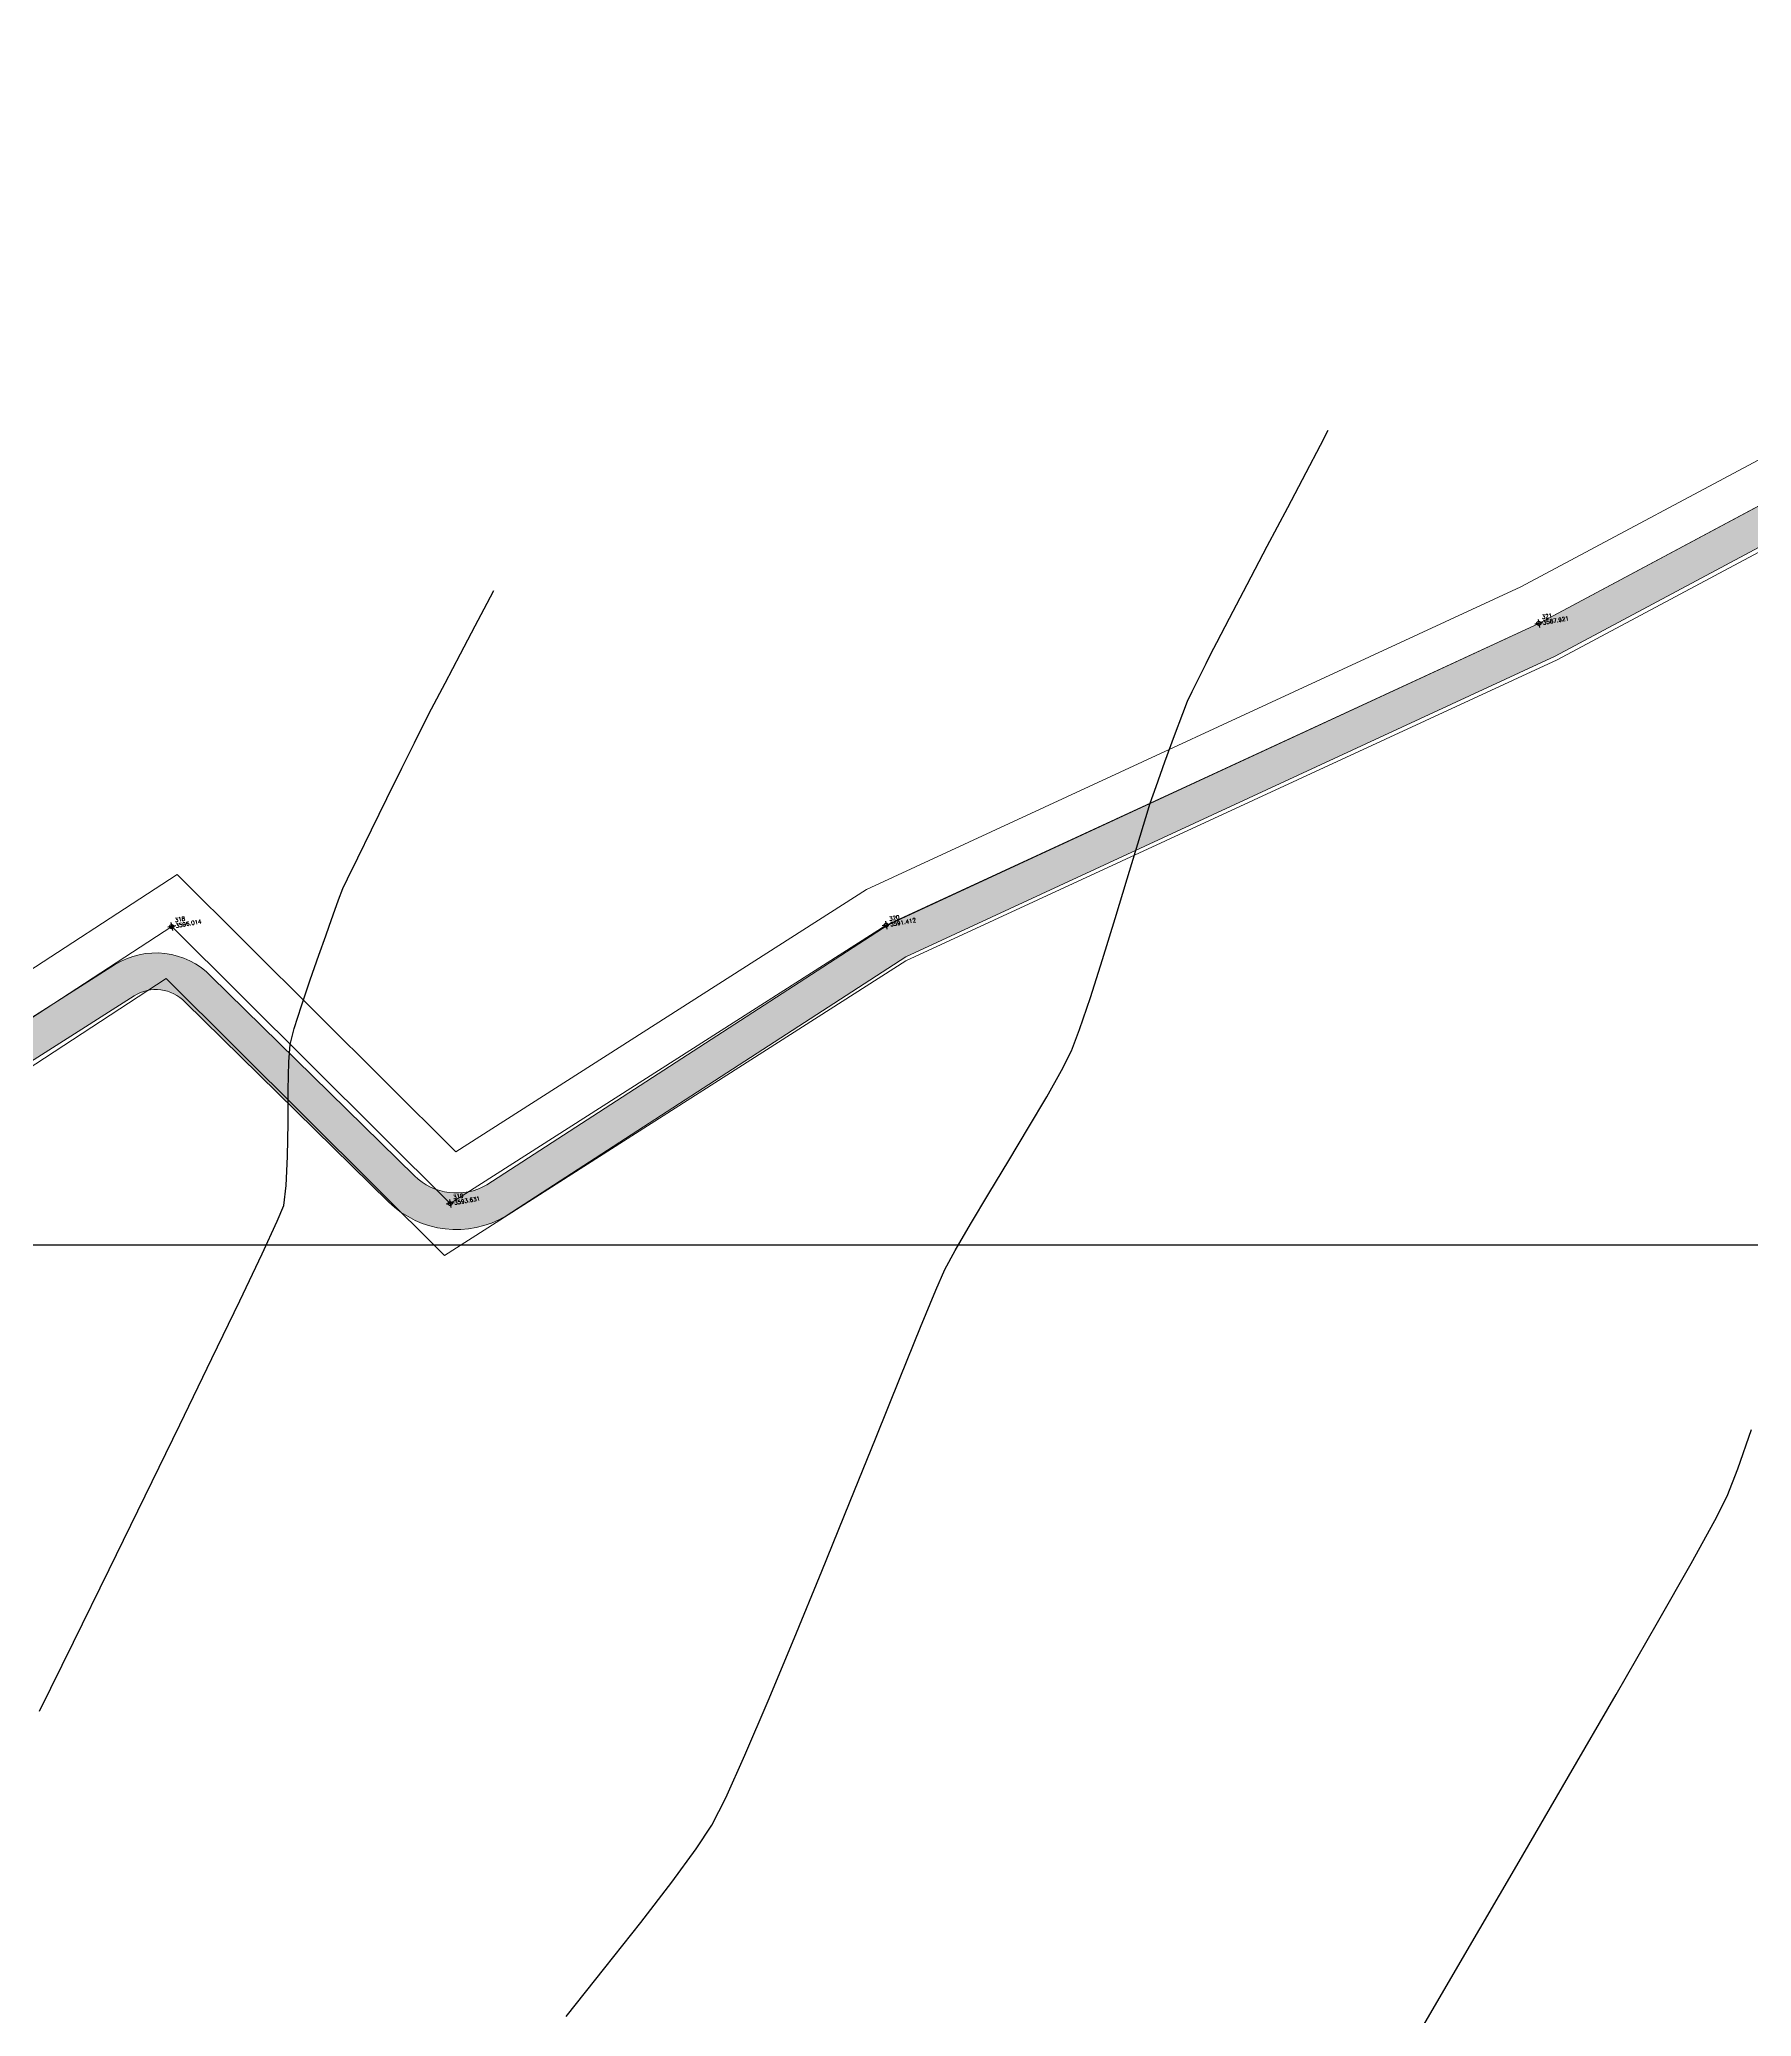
# Model space of a CAD drawing. Header units: millimetres. Extents: x 736950 to 738835, y 8500595 to 8502131.
# Drawn here: x 737934.59 to 737976.65, y 8501281.03 to 8501329.62 of the extents above; entities that cross this region are included whole.
import ezdxf

# ---------------------------------------------------------------- set-up
doc = ezdxf.new("R2010")
doc.units = ezdxf.units.MM
for name, color, linetype, lineweight in [('camino', 22, 'Continuous', 5), ('CAMINO ACTUAL', 1, 'Continuous', 13), ('CONT-MJR', 80, 'Continuous', 30), ('pista', 251, 'Continuous', 5)]:
    doc.layers.add(name, color=color, linetype=linetype, lineweight=lineweight)
doc.layers.add('Cuadricula Coordenadas', color=5, linetype='Continuous')
doc.styles.add('5mm', font='arial.ttf', dxfattribs={"height": 3})

msp = doc.modelspace()

# ---------------------------------------------------------------- hatches: boundary and pattern name
at = {"layer": 'pista'}
h = msp.add_hatch(dxfattribs=at)
h.set_pattern_fill('HONEY', color=256, scale=3, angle=9.94991650582834, style=0)
h.set_pattern_definition([(9.94991650582834, (1479841.21072825, -18.49207214638591), (0.4979252195647159, 0.4170677100899267), [0.375, -0.75]), (129.9499165058283, (1479841.21072825, -18.49207214638591), (-0.6101538418184378, 0.222682034283025), [0.3749999999999999, -0.7499999999999998]), (69.94991650582834, (1479841.21072825, -18.49207214638591), (-0.112228622253722, 0.6397497443729518), [-0.75, 0.375])])
h.paths.add_polyline_path([(737744.7999806425, 8501250.923935566), (737743.4751223363, 8501250.754223157), (737756.465848178, 8501242.026572531), (737763.5739612179, 8501242.006896213), (737770.002546867, 8501243.455222024), (737769.8468594846, 8501244.342704736), (737763.4750639071, 8501242.907173423), (737756.7405500773, 8501242.925815564)])
h.paths.add_polyline_path([(737794.2809870465, 8501256.017245878), (737809.7820272583, 8501263.709828075), (737823.391616501, 8501273.483615467), (737837.0791595323, 8501280.557800073), (737851.5530432165, 8501285.77819753), (737870.8510758049, 8501293.050216693, -0.9976846880626209), (737871.0089264096, 8501292.63424804), (737865.2748787645, 8501289.581801567, 0.7845063948290762), (737866.1540430214, 8501286.121818589), (737883.2588851704, 8501291.348365877), (737897.4188924351, 8501296.516943583), (737903.2981396064, 8501301.44146652, -0.5512150924587264), (737904.1219025984, 8501301.177325813), (737906.855912117, 8501297.98174819, 0.5618964424650519), (737910.2738656431, 8501298.536066804), (737914.22079628, 8501308.558674501), (737925.6412323939, 8501300.72656757, 0.340189525830376), (737928.7023693406, 8501300.894137181), (737936.9171069289, 8501306.117412793, -0.358727273887905), (737938.1716059428, 8501305.962964654), (737943.1732157968, 8501301.051021611, 0.3417074120720416), (737946.0555081918, 8501300.709858142), (737955.8779356404, 8501307.072689936), (737971.8320576148, 8501314.464803053), (737988.5677626224, 8501323.411181662), (738023.1375471824, 8501336.282937778), (738044.4246208373, 8501357.728329657), (738061.4456776979, 8501362.208386911), (738078.9085143938, 8501363.070318012), (738112.0997810266, 8501372.051506756), (738118.6561313582, 8501373.365123207), (738128.3493353954, 8501376.976906104), (738155.2251721952, 8501366.826195797), (738176.6167526407, 8501363.543890122), (738193.8053773039, 8501353.328603027), (738204.7313956148, 8501340.877429372), (738207.705198212, 8501335.751671141), (738214.35685511, 8501331.742925933), (738229.9282901662, 8501313.374534177), (738233.5603594936, 8501308.186787868), (738234.53883727, 8501308.358438132), (738230.6417003467, 8501313.924784988), (738214.9478837823, 8501332.43754055), (738208.3676942562, 8501336.403214611), (738205.4657963786, 8501341.405035153), (738194.387784551, 8501354.029418997), (738176.9261677533, 8501364.406946706), (738155.4549153853, 8501367.70147717), (738128.3514754312, 8501377.93815071), (738118.4090486554, 8501374.233504975), (738111.8936108743, 8501372.928085677), (738078.7671659255, 8501363.964436961), (738061.3074614278, 8501363.102660457), (738043.958527311, 8501358.536303693), (738022.6381405202, 8501337.057350922), (737988.196920163, 8501324.233464561), (737971.4304040315, 8501315.270615296), (737955.4419368334, 8501307.862588815), (737945.5806043665, 8501301.47455489, -0.3391433520832071), (737943.8038299843, 8501301.693147572), (737938.8116631231, 8501306.59581691, 0.3560082385246841), (737936.4342009705, 8501306.876887502), (737928.158540546, 8501301.61487459, -0.3502196171718997), (737926.1502499409, 8501301.468794718), (737914.5128481541, 8501309.44969617, 0.4302069892023044), (737913.4330382891, 8501309.014522241), (737909.4507249827, 8501298.90206584, -0.5704007069138802), (737907.5397775185, 8501298.566836312), (737904.9064502402, 8501301.644734057, 0.4931454261128044), (737902.7202336333, 8501302.131411942), (737896.9620044216, 8501297.308254998), (737882.9728831241, 8501292.20205278), (737866.0373022418, 8501287.027224885, -0.7384715771871906), (737865.6977918843, 8501288.787355538), (737871.5108758068, 8501291.881875956, 0.9119586051647783), (737870.5337161538, 8501293.892406015), (737851.2416702455, 8501286.62264278), (737836.7183275839, 8501281.384406622), (737822.9200107896, 8501274.252970394), (737809.3164408724, 8501264.483505804), (737793.8201376351, 8501256.79327439), (737778.9884914039, 8501246.402265295), (737769.846859484, 8501244.34270474), (737770.0025468671, 8501243.455222024), (737779.3594973255, 8501245.563292695)])
h.paths.add_polyline_path([(738260.5182952256, 8501271.251537092), (738234.538837269, 8501308.358438132), (738233.56035949, 8501308.186787868), (738259.6897886079, 8501270.86568047), (738269.3749442189, 8501234.589470252), (738274.5057655985, 8501215.583008338), (738279.7983711922, 8501189.602392923), (738280.7089290785, 8501189.641305126), (738275.382018582, 8501215.790318219), (738270.2441657205, 8501234.822827347)])

# ---------------------------------------------------------------- linework, layer by layer
at = {"linetype": 'Continuous', "extrusion": (0.9849591664230046, 0.172787269436437, 0)}
for points, elevation in [([(8245936.434062784, 0), (8245936.234062786, 0)], 2195790.777162654), ([(8245934.900062786, 0), (8245934.700062787, 0)], 2195756.403162654), ([(8245931.900062785, 0), (8245931.700062785, 0)], 2195773.699162655), ([(8245927.013062786, 0), (8245926.813062787, 0)], 2195761.965162654)]:
    msp.add_lwpolyline(points, dxfattribs=dict(at, elevation=elevation))
at = {"linetype": 'Continuous', "extrusion": (-0.172787269436437, 0.9849591664230046, 0)}
for points, elevation in [([(-2195790.877162654, 0), (-2195790.677162655, 0)], 8245936.33406279), ([(-2195756.503162654, 0), (-2195756.303162654, 0)], 8245934.800062787), ([(-2195773.799162654, 0), (-2195773.599162654, 0)], 8245931.800062787), ([(-2195762.065162655, 0), (-2195761.865162654, 0)], 8245926.913062787)]:
    msp.add_lwpolyline(points, dxfattribs=dict(at, elevation=elevation))
at = {"linetype": 'Continuous'}
for centre in [(737971.4304040375, 8501315.270615296), (737937.8384733221, 8501307.820298335), (737955.3926888729, 8501307.853949448), (737944.6795893998, 8501301.012968183)]:
    msp.add_circle(centre, 0.05, dxfattribs=at)
at = {"layer": 'camino'}
for p, q in [((737970.9844435801, 8501316.16613399), (737987.7848729874, 8501325.147112222)), ((737971.4304040375, 8501315.270615296), (737988.1969201654, 8501324.23346456)), ((737971.8763644947, 8501314.3750966), (737988.6089673436, 8501323.319816899)), ((737954.911528102, 8501308.733189704), (737970.9844435801, 8501316.16613399)), ((737955.3926888729, 8501307.853949448), (737971.4304040375, 8501315.270615296)), ((737955.8738496439, 8501306.974709192), (737971.8763644947, 8501314.3750966)), ((737927.1139478215, 8501302.020459894), (737937.970142336, 8501309.100005316)), ((737937.970142336, 8501309.100005316), (737944.8168513401, 8501302.28710986)), ((737944.8168513401, 8501302.28710986), (737954.911528102, 8501308.733189704)), ((737927.0999530398, 8501300.817490675), (737937.8384733221, 8501307.820298335)), ((737937.8384733221, 8501307.820298335), (737944.6795893998, 8501301.012968183)), ((737944.6795893998, 8501301.012968183), (737955.3926888729, 8501307.853949448)), ((737944.5423274594, 8501299.738826506), (737955.8738496439, 8501306.974709192)), ((737927.0859582581, 8501299.614521455), (737937.7068043081, 8501306.540591355)), ((737937.7068043081, 8501306.540591355), (737944.5423274594, 8501299.738826506))]:
    msp.add_line(p, q, dxfattribs=at)
at = {"layer": 'CAMINO ACTUAL'}
for points in [[(737882.9728831139, 8501292.202052778), (737896.9620044209, 8501297.308254996), (737902.7202336333, 8501302.131411942, -0.4931454261128045), (737904.9064502402, 8501301.644734057), (737907.5397775185, 8501298.566836312, 0.5704007069138803), (737909.4507249827, 8501298.90206584), (737913.4330382891, 8501309.014522241, -0.4302069892023044), (737914.5128481541, 8501309.44969617), (737926.1502499409, 8501301.468794718, 0.3502196171718997), (737928.158540546, 8501301.61487459), (737936.4342009705, 8501306.876887502, -0.3560082385246841), (737938.8116631231, 8501306.59581691), (737943.8038299843, 8501301.693147572, 0.3391433520832071), (737945.5806043665, 8501301.47455489), (737955.4419368312, 8501307.862588812), (737971.4304040375, 8501315.270615296), (737988.1969201654, 8501324.23346456)], [(737883.2588851263, 8501291.348365862), (737897.4188924354, 8501296.516943585), (737903.2981396064, 8501301.44146652, -0.5512150924587267), (737904.1219025984, 8501301.177325813), (737906.855912117, 8501297.98174819, 0.5691577054920378), (737910.290210247, 8501298.577571347), (737914.2207962802, 8501308.558674501), (737925.6412323939, 8501300.72656757, 0.3401895246784692), (737928.7023693327, 8501300.894137176), (737936.9171069289, 8501306.117412793, -0.3587272674273598), (737938.171605927, 8501305.96296467), (737943.1732157968, 8501301.051021611, 0.3417074132737766), (737946.0555082007, 8501300.709858147), (737955.8779356437, 8501307.072689937), (737971.8320576347, 8501314.464803059), (737988.5677626258, 8501323.411181664)]]:
    msp.add_lwpolyline(points, format="xyb", dxfattribs=at)
at = {"layer": 'CONT-MJR'}
for points, elevation in [([(737966.0618353279, 8501319.65045425), (737966.254711654, 8501320.018033663)], 3590), ([(737965.7115583328, 8501318.983070312), (737966.0618353279, 8501319.65045425)], 3590), ([(737963.5181294049, 8501314.800765848), (737963.832995709, 8501315.402165374)], 3590), ([(737944.55634927, 8501313.801116444), (737944.9338370634, 8501314.519722411)], 3595), ([(737962.9143101512, 8501313.59991359), (737963.0827694004, 8501313.943427097)], 3590), ([(737963.0827694004, 8501313.943427097), (737963.253805365, 8501314.285796529)], 3590), ([(737943.1263636482, 8501310.966743803), (737943.493061759, 8501311.711184472)], 3595), ([(737961.8794415662, 8501310.853758128), (737962.0255362345, 8501311.265709847)], 3590), ([(737961.5744104943, 8501309.854045717), (737961.7703181318, 8501310.50453945)], 3590), ([(737961.7703181318, 8501310.50453945), (737961.8794415662, 8501310.853758128)], 3590), ([(737941.7063512867, 8501307.827712987), (737941.8050867472, 8501308.10558735)], 3595), ([(737941.8050867472, 8501308.10558735), (737941.941125191, 8501308.478943972)], 3595), ([(737941.6220914567, 8501307.59189536), (737941.7063512867, 8501307.827712987)], 3595), ([(737960.1473817717, 8501305.294176163), (737960.4110936334, 8501306.074591631)], 3590), ([(737959.9433324238, 8501304.763067054), (737960.1473817717, 8501305.294176163)], 3590), ([(737959.3397488958, 8501303.639316762), (737959.7027181217, 8501304.284855321)], 3590), ([(737958.4070018056, 8501302.070422087), (737958.8944887791, 8501302.882492108)], 3590), ([(737940.6539322532, 8501301.455700144), (737940.6849136688, 8501302.172410516)], 3595), ([(737940.5908156396, 8501300.96750289), (737940.6539322532, 8501301.455700144)], 3595), ([(737957.4656034193, 8501300.50470887), (737957.9173520076, 8501301.25914743)], 3590), ([(737939.5156032953, 8501298.624312183), (737940.0626760068, 8501299.77487338)], 3595), ([(737956.6143405953, 8501298.88788766), (737956.8360660028, 8501299.390502963)], 3590), ([(737955.1441209791, 8501295.271715559), (737955.736466492, 8501296.74120831)], 3590), ([(737976.3201253905, 8501294.490276111), (737976.6540277896, 8501295.459084341)], 3585), ([(737976.0575094179, 8501293.818016), (737976.3201253905, 8501294.490276111)], 3585), ([(737953.8121209884, 8501291.976852154), (737954.492038614, 8501293.654501624)], 3590), ([(737951.4521297076, 8501286.407611927), (737951.9243724614, 8501287.454147039)], 3590), ([(737948.4816072499, 8501282.226216096), (737949.3628252643, 8501283.34407958)], 3590)]:
    msp.add_lwpolyline(points, dxfattribs=dict(at, elevation=elevation))
at = {"layer": 'CONT-MJR', "extrusion": (0.8854606695249035, -0.4647143237780706, 0), "elevation": -3297245.089396331}
msp.add_lwpolyline([(7870525.86074267, 3590), (7870526.835212445, 3590)], dxfattribs=at)
at = {"layer": 'CONT-MJR', "extrusion": (0.885493406874795, -0.4646519411142803, 0), "elevation": -3296690.595499379}
msp.add_lwpolyline([(7870757.057773949, 3590), (7870758.135129884, 3590)], dxfattribs=at)
at = {"layer": 'CONT-MJR', "extrusion": (0.8855542939563305, -0.4645358893083562, 0), "elevation": -3295659.069769114}
msp.add_lwpolyline([(7871187.973643072, 3590.000000000013), (7871189.036022534, 3590.000000000013)], dxfattribs=at)
at = {"layer": 'CONT-MJR', "extrusion": (0.8848177332328558, -0.4659373122606417, 0), "elevation": -3308132.874171482}
msp.add_lwpolyline([(7865951.335472923, 3595), (7865951.685245756, 3595)], dxfattribs=at)
at = {"layer": 'CONT-MJR', "extrusion": (0.8856678176981855, -0.4643194123593518, 0), "elevation": -3293734.954305436}
msp.add_lwpolyline([(7871992.393078805, 3590), (7871993.322619192, 3590)], dxfattribs=at)
at = {"layer": 'CONT-MJR', "extrusion": (0.8846347623188271, -0.4662846097579378, 0), "elevation": -3311220.382441847}
msp.add_lwpolyline([(7864651.498822661, 3595.000000000003), (7864652.128613443, 3595.000000000003)], dxfattribs=at)
at = {"layer": 'CONT-MJR', "extrusion": (0.8848327475992702, -0.4659087987749603, 0), "elevation": -3307879.392507991}
msp.add_lwpolyline([(7866056.522377654, 3595.000000000011), (7866057.306151097, 3595.000000000011)], dxfattribs=at)
at = {"layer": 'CONT-MJR', "extrusion": (0.8927249697714863, -0.4506019622088868, 0), "elevation": -3171910.675088497}
msp.add_lwpolyline([(7921863.229008368, 3590), (7921863.497588383, 3590)], dxfattribs=at)
at = {"layer": 'CONT-MJR', "extrusion": (0.8869571489149308, -0.4618517251117478, 0), "elevation": -3271804.888408456}
msp.add_lwpolyline([(7881131.351357504, 3590.000000000013), (7881131.661633186, 3590.000000000013)], dxfattribs=at)
at = {"layer": 'CONT-MJR', "extrusion": (0.8862040438230161, -0.4632951464366251, 0), "elevation": -3284647.97243804}
msp.add_lwpolyline([(7875784.086017311, 3595.000000000003), (7875784.799653755, 3595.000000000003)], dxfattribs=at)
at = {"layer": 'CONT-MJR', "extrusion": (0.9064699479964196, -0.4222703321089093, 0), "elevation": -2920911.31263949}
msp.add_lwpolyline([(8017804.873430888, 3590.00000000001), (8017805.141724737, 3590.00000000001)], dxfattribs=at)
at = {"layer": 'CONT-MJR', "extrusion": (0.8885588186154979, -0.4587627119335558, 0), "elevation": -3244378.634849881}
msp.add_lwpolyline([(7892457.590573502, 3595), (7892458.080099915, 3595)], dxfattribs=at)
at = {"layer": 'CONT-MJR', "extrusion": (0.9368459315467781, -0.3497423345039168, 0), "elevation": -2281911.736129483}
msp.add_lwpolyline([(8222516.761677468, 3590), (8222517.343321327, 3590)], dxfattribs=at)
at = {"layer": 'CONT-MJR', "extrusion": (0.9322175193948077, -0.3618984616344638, 0), "elevation": -2388670.37389677}
msp.add_lwpolyline([(8192140.53087308, 3590.00000000001), (8192140.851424936, 3590.00000000001)], dxfattribs=at)
at = {"layer": 'CONT-MJR', "extrusion": (0.8944097951543304, -0.4472483854995888, 0), "elevation": -3142174.051878945}
msp.add_lwpolyline([(7933701.196130089, 3595), (7933701.643808542, 3595)], dxfattribs=at)
at = {"layer": 'CONT-MJR', "extrusion": (0.938505510029394, -0.3452642576990371, 0), "elevation": -2242617.499098665}
msp.add_lwpolyline([(8233320.016217253, 3590.000000000003), (8233320.704326343, 3590.000000000003)], dxfattribs=at)
at = {"layer": 'CONT-MJR', "extrusion": (0.8962627356229997, -0.443523515423452, 0), "elevation": -3109140.40202838}
msp.add_lwpolyline([(7946704.182876659, 3595.000000000013), (7946704.877007342, 3595.000000000013)], dxfattribs=at)
at = {"layer": 'CONT-MJR', "extrusion": (0.9399182310639861, -0.3413996469147961, 0), "elevation": -2208720.70279171}
msp.add_lwpolyline([(8242477.421544941, 3590.000000000013), (8242478.061467113, 3590.000000000013)], dxfattribs=at)
at = {"layer": 'CONT-MJR', "extrusion": (0.8976564366629222, -0.440695951555747, 0), "elevation": -3084073.928688982}
msp.add_lwpolyline([(7956464.202789743, 3595.00000000001), (7956465.057637524, 3595.00000000001)], dxfattribs=at)
at = {"layer": 'CONT-MJR', "extrusion": (0.8982873162208213, -0.439408576972269, 0), "elevation": -3072664.005016385}
msp.add_lwpolyline([(7960876.727761582, 3595.000000000013), (7960877.496869948, 3595.000000000013)], dxfattribs=at)
at = {"layer": 'CONT-MJR', "extrusion": (0.899351272368232, -0.4372268162974938, 0), "elevation": -3053331.043881294}
msp.add_lwpolyline([(7968311.161902145, 3595.000000000013), (7968311.734540136, 3595.000000000013)], dxfattribs=at)
at = {"layer": 'CONT-MJR', "extrusion": (0.9577396563525878, -0.2876364904695282, 0), "elevation": -1738511.866134406}
msp.add_lwpolyline([(8354305.357572395, 3590), (8354306.255525418, 3590)], dxfattribs=at)
at = {"layer": 'CONT-MJR', "extrusion": (0.9327833309771644, -0.3604375916176694, 0), "elevation": -2375851.211838927}
msp.add_lwpolyline([(8195860.856666603, 3595), (8195861.151301336, 3595)], dxfattribs=at)
at = {"layer": 'CONT-MJR', "extrusion": (0.9031061515553412, -0.4294173715895774, 0), "elevation": -2984169.657688841}
msp.add_lwpolyline([(7994469.366151597, 3595.00000000001), (7994469.631598641, 3595.00000000001)], dxfattribs=at)
at = {"layer": 'CONT-MJR', "extrusion": (0.9570342223882335, -0.2899749940559516, 0), "elevation": -1758912.790683039}
msp.add_lwpolyline([(8350032.949001854, 3590), (8350033.970650934, 3590)], dxfattribs=at)
at = {"layer": 'CONT-MJR', "extrusion": (0.9422265203026207, -0.3349763938524851, 0), "elevation": -2152429.193394159}
msp.add_lwpolyline([(8257349.991748185, 3595), (8257350.493775669, 3595)], dxfattribs=at)
at = {"layer": 'CONT-MJR', "extrusion": (0.9555187556975026, -0.2949303434885884, 0), "elevation": -1802158.097882897}
msp.add_lwpolyline([(8340805.304133269, 3590.000000000006), (8340806.354596668, 3590.000000000006)], dxfattribs=at)
at = {"layer": 'CONT-MJR', "extrusion": (0.9441794936752163, -0.3294314552728872, 0), "elevation": -2103848.787563667}
msp.add_lwpolyline([(8269860.335491666, 3595), (8269860.978146249, 3595)], dxfattribs=at)
at = {"layer": 'CONT-MJR', "extrusion": (0.9527714772064035, -0.3036881825523146, 0), "elevation": -1878638.560116161}
msp.add_lwpolyline([(8323911.802913037, 3590.00000000001), (8323912.78736553, 3590.00000000001)], dxfattribs=at)
at = {"layer": 'CONT-MJR', "extrusion": (0.9475501370694045, -0.3196071615902135, 0), "elevation": -2017842.1189291}
msp.add_lwpolyline([(8291264.784288947, 3595.000000000003), (8291265.456644556, 3595.000000000003)], dxfattribs=at)
at = {"layer": 'CONT-MJR', "extrusion": (0.9537697231794846, -0.30053837549659, 0), "elevation": -1851142.847918659}
msp.add_lwpolyline([(8330067.157339831, 3595), (8330067.748626892, 3595)], dxfattribs=at)
at = {"layer": 'CONT-MJR', "extrusion": (0.968162340080603, -0.2503231576375845, 0), "elevation": -1413627.049694202}
msp.add_lwpolyline([(8415366.927207718, 3595.00000000001), (8415367.327310499, 3595.00000000001)], dxfattribs=at)
at = {"layer": 'CONT-MJR', "extrusion": (0.9969974538673312, -0.07743433981160422, 0), "elevation": 77432.11401832616}
msp.add_lwpolyline([(8532920.886507975, 3595.000000000013), (8532921.3182173, 3595.000000000013)], dxfattribs=at)
at = {"layer": 'CONT-MJR', "extrusion": (0.8932972497960837, -0.4494663763917757, 0), "elevation": -3161833.058619365}
msp.add_lwpolyline([(7925879.81084479, 3590.00000000001), (7925880.346178057, 3590.00000000001)], dxfattribs=at)
at = {"layer": 'CONT-MJR', "extrusion": (0.9998136499193493, -0.01930454441184476, 0), "elevation": 573689.3905743235}
msp.add_lwpolyline([(8513965.201651648, 3595.000000000003), (8513965.883818643, 3595.000000000003)], dxfattribs=at)
at = {"layer": 'CONT-MJR', "extrusion": (0.9999727419855229, -0.007383446753033679, 0), "elevation": 675151.66404636}
msp.add_lwpolyline([(8506519.814801, 3595), (8506520.628454866, 3595)], dxfattribs=at)
at = {"layer": 'CONT-MJR', "extrusion": (0.8618998009221416, -0.5070786262211933, 0), "elevation": -3674782.362495767}
msp.add_lwpolyline([(7701474.444423852, 3590.000000000003), (7701475.322512759, 3590.000000000003)], dxfattribs=at)
at = {"layer": 'CONT-MJR', "extrusion": (0.9998952455124451, -0.01447404579263934, 0), "elevation": 614815.145374841}
msp.add_lwpolyline([(8511092.61012359, 3595.00000000001), (8511093.435398553, 3595.00000000001)], dxfattribs=at)
at = {"layer": 'CONT-MJR', "extrusion": (0.8561468080256208, -0.5167326611581088, 0), "elevation": -3761099.707547879}
msp.add_lwpolyline([(7659688.895539266, 3590), (7659689.843127518, 3590)], dxfattribs=at)
at = {"layer": 'CONT-MJR', "extrusion": (0.9263820788429935, -0.3765849758003284, 0), "elevation": -2517847.280535968}
msp.add_lwpolyline([(8153349.784565008, 3595.00000000001), (8153350.202679676, 3595.00000000001)], dxfattribs=at)
at = {"layer": 'CONT-MJR', "extrusion": (0.908384228166842, -0.4181364538254597, 0), "elevation": -2884370.226505397}
msp.add_lwpolyline([(8031006.275356383, 3595), (8031007.161870652, 3595)], dxfattribs=at)
at = {"layer": 'CONT-MJR', "extrusion": (0.8640489983921403, -0.5034077158502236, 0), "elevation": -3641988.859821211}
msp.add_lwpolyline([(7717032.925772144, 3590.00000000001), (7717033.668278336, 3590.00000000001)], dxfattribs=at)
at = {"layer": 'CONT-MJR', "extrusion": (0.8794956886098613, -0.4759068540341334, 0), "elevation": -3396796.792436336}
msp.add_lwpolyline([(7828054.877794151, 3590), (7828055.41519778, 3590)], dxfattribs=at)
at = {"layer": 'CONT-MJR', "extrusion": (0.9241214241064928, -0.3820989315705918, 0), "elevation": -2566375.704650901}
msp.add_lwpolyline([(8138203.881822071, 3590), (8138204.868914683, 3590)], dxfattribs=at)
at = {"layer": 'CONT-MJR', "extrusion": (0.9006523612626106, -0.4345403596354246, 0), "elevation": -3029530.394379665}
msp.add_lwpolyline([(7977377.602173722, 3595.00000000001), (7977379.182284806, 3595.00000000001)], dxfattribs=at)
at = {"layer": 'CONT-MJR', "extrusion": (0.9266765785922851, -0.3758597061251664, 0), "elevation": -2511448.597812073}
msp.add_lwpolyline([(8155320.403982337, 3590.000000000003), (8155321.736147132, 3590.000000000003)], dxfattribs=at)
at = {"layer": 'CONT-MJR', "extrusion": (0.8992869071272231, -0.4373591872472249, 0), "elevation": -3054501.707292166}
msp.add_lwpolyline([(7967847.788333045, 3595), (7967849.593101156, 3595)], dxfattribs=at)
at = {"layer": 'CONT-MJR', "extrusion": (0.8984738988871136, -0.4390269388301687, 0), "elevation": -3069279.70615667}
msp.add_lwpolyline([(7962164.914360553, 3595), (7962166.86231012, 3595)], dxfattribs=at)
at = {"layer": 'CONT-MJR', "extrusion": (0.9274454555545967, -0.373958456210214, 0), "elevation": -2494718.110779802}
msp.add_lwpolyline([(8160450.48879881, 3590), (8160452.232528239, 3590)], dxfattribs=at)
at = {"layer": 'CONT-MJR', "extrusion": (0.8980004710006974, -0.439994493241138, 0), "elevation": -3077854.530540437}
msp.add_lwpolyline([(7958852.149523289, 3595.00000000001), (7958854.159169594, 3595.00000000001)], dxfattribs=at)
at = {"layer": 'CONT-MJR', "extrusion": (0.889843234550254, -0.4562663892126415, 0), "elevation": -3222171.631947087}
msp.add_lwpolyline([(7901531.796064068, 3585), (7901532.459970638, 3585)], dxfattribs=at)
at = {"layer": 'CONT-MJR', "extrusion": (0.8749708526820968, -0.4841755951684933, 0), "elevation": -3470411.432749034}
msp.add_lwpolyline([(7795692.425668027, 3585.000000000013), (7795693.634140647, 3585.000000000013)], dxfattribs=at)
at = {"layer": 'CONT-MJR', "extrusion": (0.8977787337336006, -0.4404467564367943, 0), "elevation": -3081862.980016619}
msp.add_lwpolyline([(7957298.84783838, 3595.000000000013), (7957300.837692573, 3595.000000000013)], dxfattribs=at)
at = {"layer": 'CONT-MJR', "extrusion": (0.8696903237723159, -0.4935977519567977, 0), "elevation": -3554408.839693811}
msp.add_lwpolyline([(7757752.756569809, 3585), (7757754.424347252, 3585)], dxfattribs=at)
at = {"layer": 'CONT-MJR', "extrusion": (0.9254439207606132, -0.3788846124181132, 0), "elevation": -2538073.846473354}
msp.add_lwpolyline([(8147066.538884849, 3590), (8147068.32267673, 3590)], dxfattribs=at)
at = {"layer": 'CONT-MJR', "extrusion": (0.8670184337796369, -0.4982760635293505, 0), "elevation": -3596152.312718729}
msp.add_lwpolyline([(7738488.675431415, 3585), (7738490.716896133, 3585)], dxfattribs=at)
at = {"layer": 'CONT-MJR', "extrusion": (0.8977886900598098, -0.4404264615128056, 0), "elevation": -3081683.099851651}
msp.add_lwpolyline([(7957366.624542272, 3595), (7957368.513113837, 3595)], dxfattribs=at)
at = {"layer": 'CONT-MJR', "extrusion": (0.923160748909777, -0.3844141408329561, 0), "elevation": -2586766.846722062}
msp.add_lwpolyline([(8131735.500384721, 3590), (8131737.164952449, 3590)], dxfattribs=at)
at = {"layer": 'CONT-MJR', "extrusion": (0.91920304327281, -0.3937839067788385, 0), "elevation": -2669342.531671758}
msp.add_lwpolyline([(8105002.891383281, 3590.00000000001), (8105004.343991802, 3590.00000000001)], dxfattribs=at)
at = {"layer": 'CONT-MJR', "extrusion": (0.8654326979348181, -0.5010251943218642, 0), "elevation": -3620693.698706057}
msp.add_lwpolyline([(7727034.332559677, 3585), (7727036.662020103, 3585)], dxfattribs=at)
at = {"layer": 'CONT-MJR', "extrusion": (0.8644099833168981, -0.5027876099727203, 0), "elevation": -3636431.234767598}
msp.add_lwpolyline([(7719638.02409026, 3585.000000000006), (7719640.555829814, 3585.000000000006)], dxfattribs=at)
at = {"layer": 'CONT-MJR', "extrusion": (0.8915911654632555, -0.4528412455462444, 0), "elevation": -3191782.130308715}
msp.add_lwpolyline([(7913845.958760886, 3590.00000000001), (7913846.71083473, 3590.00000000001)], dxfattribs=at)
at = {"layer": 'CONT-MJR', "extrusion": (0.8347626241265557, -0.5506099902484033, 0), "elevation": -4064878.850424101}
msp.add_lwpolyline([(7502878.143230082, 3590), (7502878.844665479, 3590)], dxfattribs=at)
at = {"layer": 'CONT-MJR', "extrusion": (-0.8058923211530057, 0.5920621307824212, 0), "elevation": 4438580.178265579}
msp.add_lwpolyline([(-7288032.091104629, 3590), (-7288033.102414728, 3590)], dxfattribs=at)
at = {"layer": 'CONT-MJR', "extrusion": (0.8637254843282517, -0.5039625856369968, 0), "elevation": -3646925.177785202}
msp.add_lwpolyline([(7714683.352824308, 3585.000000000007), (7714686.001115651, 3585.000000000007)], dxfattribs=at)
at = {"layer": 'CONT-MJR', "extrusion": (-0.7924947313374666, 0.6098787591008207, 0), "elevation": 4599931.154618872}
msp.add_lwpolyline([(-7187281.901469148, 3590.000000000013), (-7187283.153781394, 3590.000000000013)], dxfattribs=at)
at = {"layer": 'CONT-MJR', "extrusion": (0.8632710696674805, -0.5047405871090259, 0), "elevation": -3653874.532236042}
msp.add_lwpolyline([(7711391.707729389, 3585), (7711394.386839842, 3585)], dxfattribs=at)
at = {"layer": 'CONT-MJR', "extrusion": (0.7814634726530865, -0.6239509923936167, 0), "elevation": -4727703.698589877}
msp.add_lwpolyline([(7103883.69356001, 3590.000000000006), (7103885.217937004, 3590.000000000006)], dxfattribs=at)
at = {"layer": 'Cuadricula Coordenadas', "color": 8}
msp.add_line((736950.2264744169, 8501300), (738552.8979275209, 8501300), dxfattribs=at)

# ---------------------------------------------------------------- texts
at = {"color": 2, "char_height": 0.1, "attachment_point": 1, "rotation": 9.94991650582834, "style": '5mm'}
for s, insert, width in [('\\Ftxt.shx;\\W1.0000000000;\\T1.0000000000;\\o\\l321', (737971.496070373, 8501315.475036263), 0.3666666666666667), ('\\Ftxt.shx;\\W1.0000000000;\\T1.0000000000;\\o\\l318', (737937.9041396576, 8501308.024719303), 0.3666666666666667), ('\\Ftxt.shx;\\W1.0000000000;\\T1.0000000000;\\o\\l320', (737955.4583552084, 8501308.058370417), 0.3833333333333333), ('\\Ftxt.shx;\\W1.0000000000;\\T1.0000000000;\\o\\l319', (737944.7452557354, 8501301.21738915), 0.3666666666666667)]:
    msp.add_mtext(s, dxfattribs=dict(at, insert=insert, width=width))
at = {"color": 1, "char_height": 0.1, "attachment_point": 1, "rotation": 9.94991650582834, "style": '5mm'}
for s, insert, width in [('\\Ftxt.shx;\\W1.0000000000;\\T1.0000000000;\\o\\l3587.921', (737971.5202605908, 8501315.33714198), 0.7999999999999999), ('\\Ftxt.shx;\\W1.0000000000;\\T1.0000000000;\\o\\l3596.014', (737937.9283298753, 8501307.88682502), 0.7833333333333333), ('\\Ftxt.shx;\\W1.0000000000;\\T1.0000000000;\\o\\l3591.412', (737955.4825454262, 8501307.920476133), 0.7666666666666666), ('\\Ftxt.shx;\\W1.0000000000;\\T1.0000000000;\\o\\l3593.631', (737944.7694459532, 8501301.079494866), 0.7999999999999999)]:
    msp.add_mtext(s, dxfattribs=dict(at, insert=insert, width=width))

doc.saveas('drawing.dxf')
